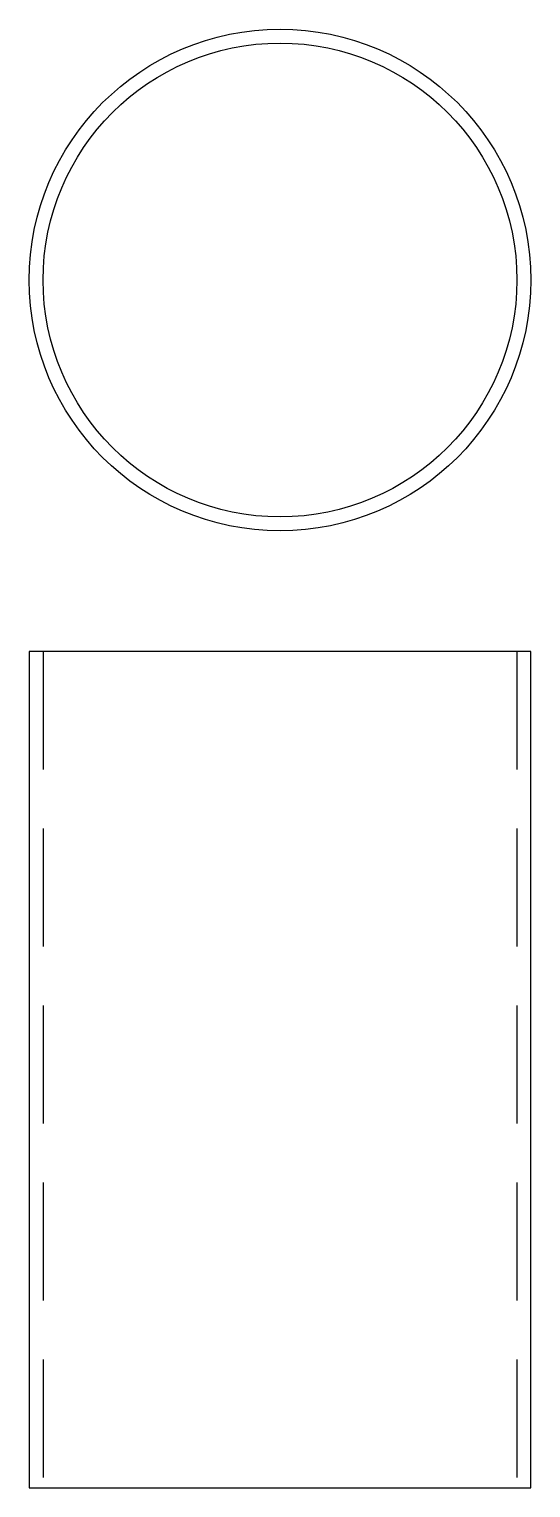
# Model space of a CAD drawing. Header units: millimetres. Extents: x 43 to 97, y 20 to 177.
import ezdxf

# ---------------------------------------------------------------- set-up
doc = ezdxf.new("R2010")
doc.units = ezdxf.units.MM
doc.linetypes.add('DASH2', pattern=[19.05, 12.7, -6.35])
doc.layers.add('Hidden', color=2, linetype='DASH2')

msp = doc.modelspace()

# ---------------------------------------------------------------- linework, layer by layer
for p, q in [((43, 110), (43, 20)), ((97, 110), (43, 110)), ((97, 20), (97, 110)), ((43, 20), (97, 20))]:
    msp.add_line(p, q)
for radius in [27, 25.5]:
    msp.add_circle((70, 150), radius)
at = {"layer": 'Hidden'}
for p, q in [((44.5, 110), (44.5, 20)), ((95.5, 110), (95.5, 20))]:
    msp.add_line(p, q, dxfattribs=at)

doc.saveas('drawing.dxf')
